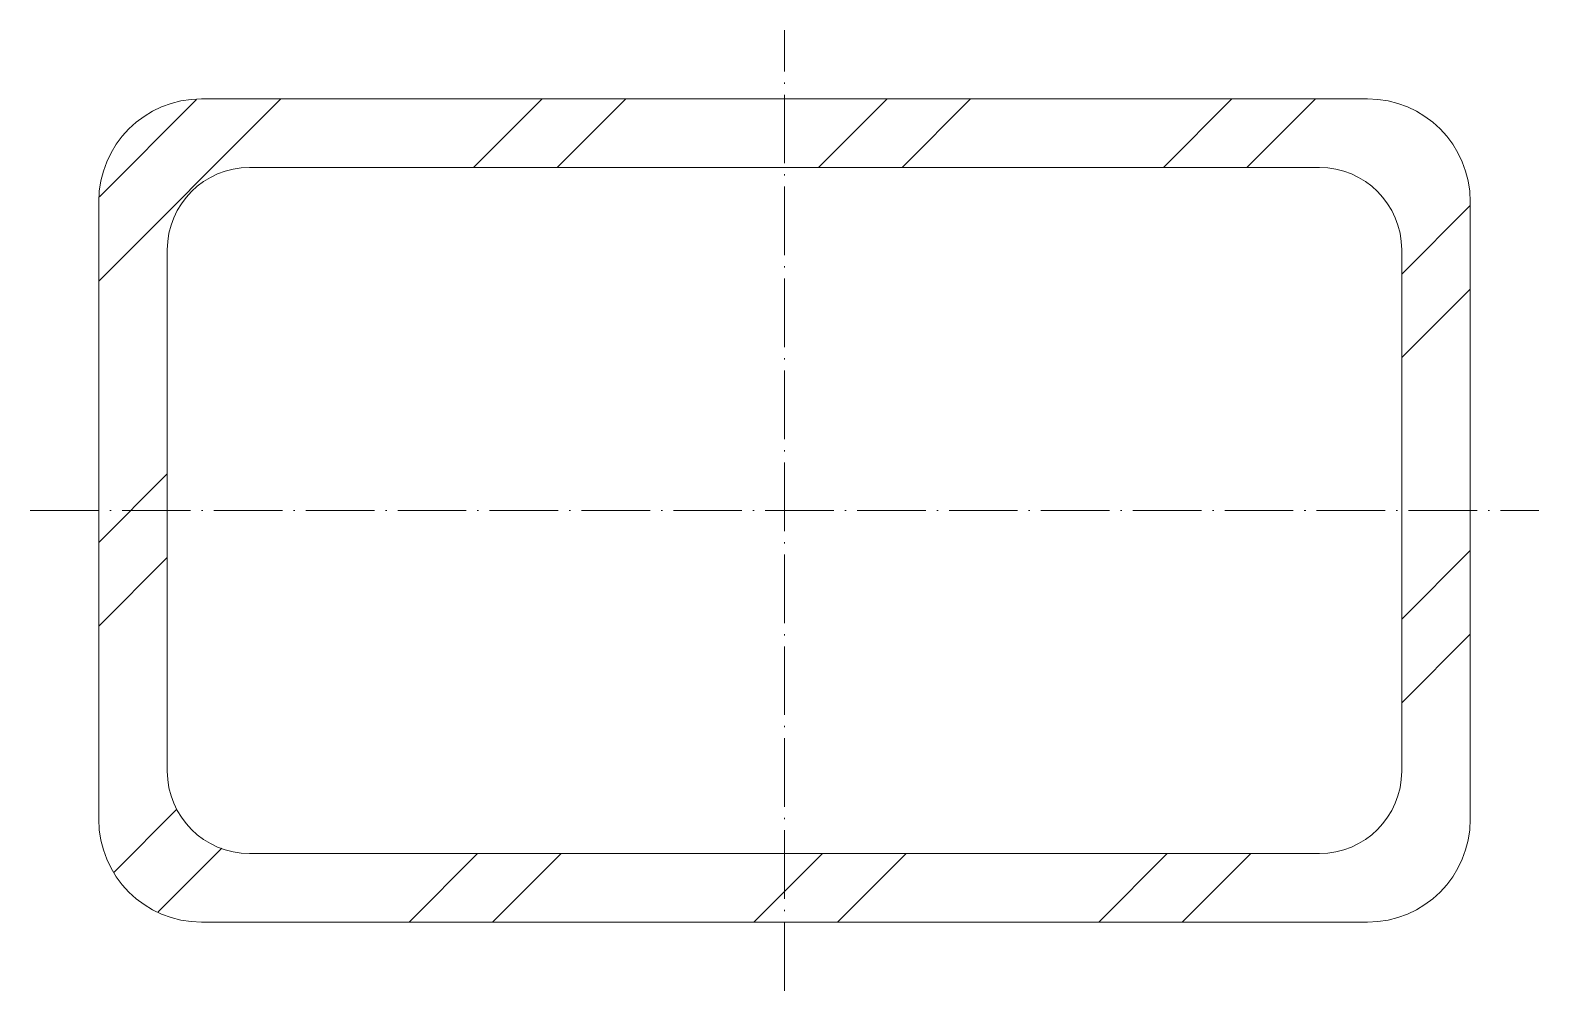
# Model space of a CAD drawing. Header units: metres. Extents: x -55 to 55, y -35 to 35.
import ezdxf

# ---------------------------------------------------------------- set-up
doc = ezdxf.new("R2010")
doc.units = ezdxf.units.M
doc.linetypes.add('MV_hartlijn_staal', pattern=[6.6, 5, -0.8, 0, -0.8])
doc.layers.add('A-DETL-GENF', color=92, linetype='Continuous', lineweight=18)

# ---------------------------------------------------------------- blocks, each defined once
blk = doc.blocks.new('28 Staalprofielen- koker RHS-2d - K100_60_5-3531691-00_0 Basismaterialen')
at = {"layer": 'A-DETL-GENF', "lineweight": 13}
h = blk.add_hatch(dxfattribs=at)
h.set_pattern_fill('FP_377', color=256, style=0, pattern_type=2)
h.set_pattern_definition([(45, (2410.222, 4570.046), (-12.57236, 12.57236), []), (45, (2410.222, 4589.096), (-12.57236, 12.57236), [])])
h.paths.add_polyline_path([(42.5, -30), (44.44, -29.74), (46.25, -29), (47.8, -27.8), (49, -26.25), (49.74, -24.44), (50, -22.5), (50, 22.5), (49.74, 24.44), (49, 26.25), (47.8, 27.8), (46.25, 29), (44.44, 29.74), (42.5, 30), (-42.5, 30), (-44.44, 29.74), (-46.25, 29), (-47.8, 27.8), (-49, 26.25), (-49.74, 24.44), (-50, 22.5), (-50, -22.5), (-49.74, -24.44), (-49, -26.25), (-47.8, -27.8), (-46.25, -29), (-44.44, -29.74), (-42.5, -30)])
h.paths.add_polyline_path([(-39, -25), (-40.55, -24.8), (-42, -24.2), (-43.24, -23.24), (-44.2, -22), (-44.8, -20.55), (-45, -19), (-45, 19), (-44.8, 20.55), (-44.2, 22), (-43.24, 23.24), (-42, 24.2), (-40.55, 24.8), (-39, 25), (39, 25), (40.55, 24.8), (42, 24.2), (43.24, 23.24), (44.2, 22), (44.8, 20.55), (45, 19), (45, -19), (44.8, -20.55), (44.2, -22), (43.24, -23.24), (42, -24.2), (40.55, -24.8), (39, -25)])
at = {"layer": 'A-DETL-GENF', "linetype": 'MV_hartlijn_staal', "lineweight": 13}
for p, q in [((0, -35), (0, 35)), ((-55, 0), (55, 0))]:
    blk.add_line(p, q, dxfattribs=at)
at = {"layer": 'A-DETL-GENF'}
for p, q in [((42.5, 30), (-42.5, 30)), ((-42.5, 30), (42.5, 30)), ((-39, 25), (39, 25)), ((-39, 25), (39, 25)), ((-50, 22.5), (-50, -22.5)), ((-50, -22.5), (-50, 22.5)), ((50, -22.5), (50, 22.5)), ((50, 22.5), (50, -22.5)), ((-45, -19), (-45, 19)), ((-45, -19), (-45, 19)), ((45, 19), (45, -19)), ((45, 19), (45, -19)), ((39, -25), (-39, -25)), ((39, -25), (-39, -25)), ((-42.5, -30), (42.5, -30)), ((42.5, -30), (-42.5, -30))]:
    blk.add_line(p, q, dxfattribs=at)
for centre, radius, start, end in [((-42.5, 22.5), 7.5, 90, 180), ((-42.5, 22.5), 7.5, 90, 180), ((42.5, 22.5), 7.5, 360, 90), ((42.5, 22.5), 7.5, 360, 90), ((-39, 19), 6, 90, 180), ((-39, 19), 6, 90, 180), ((39, 19), 6, 360, 90), ((39, 19), 6, 360, 90), ((-39, -19), 6, 180, 270), ((-39, -19), 6, 180, 270), ((39, -19), 6, 270, 0), ((39, -19), 6, 270, 360), ((-42.5, -22.5), 7.5, 180, 270), ((-42.5, -22.5), 7.5, 180, 270), ((42.5, -22.5), 7.5, 270, 0), ((42.5, -22.5), 7.5, 270, 0)]:
    blk.add_arc(centre, radius, start, end, dxfattribs=at)

msp = doc.modelspace()

# ---------------------------------------------------------------- block references
msp.add_blockref('28 Staalprofielen- koker RHS-2d - K100_60_5-3531691-00_0 Basismaterialen', (0, 0))

doc.saveas('drawing.dxf')
